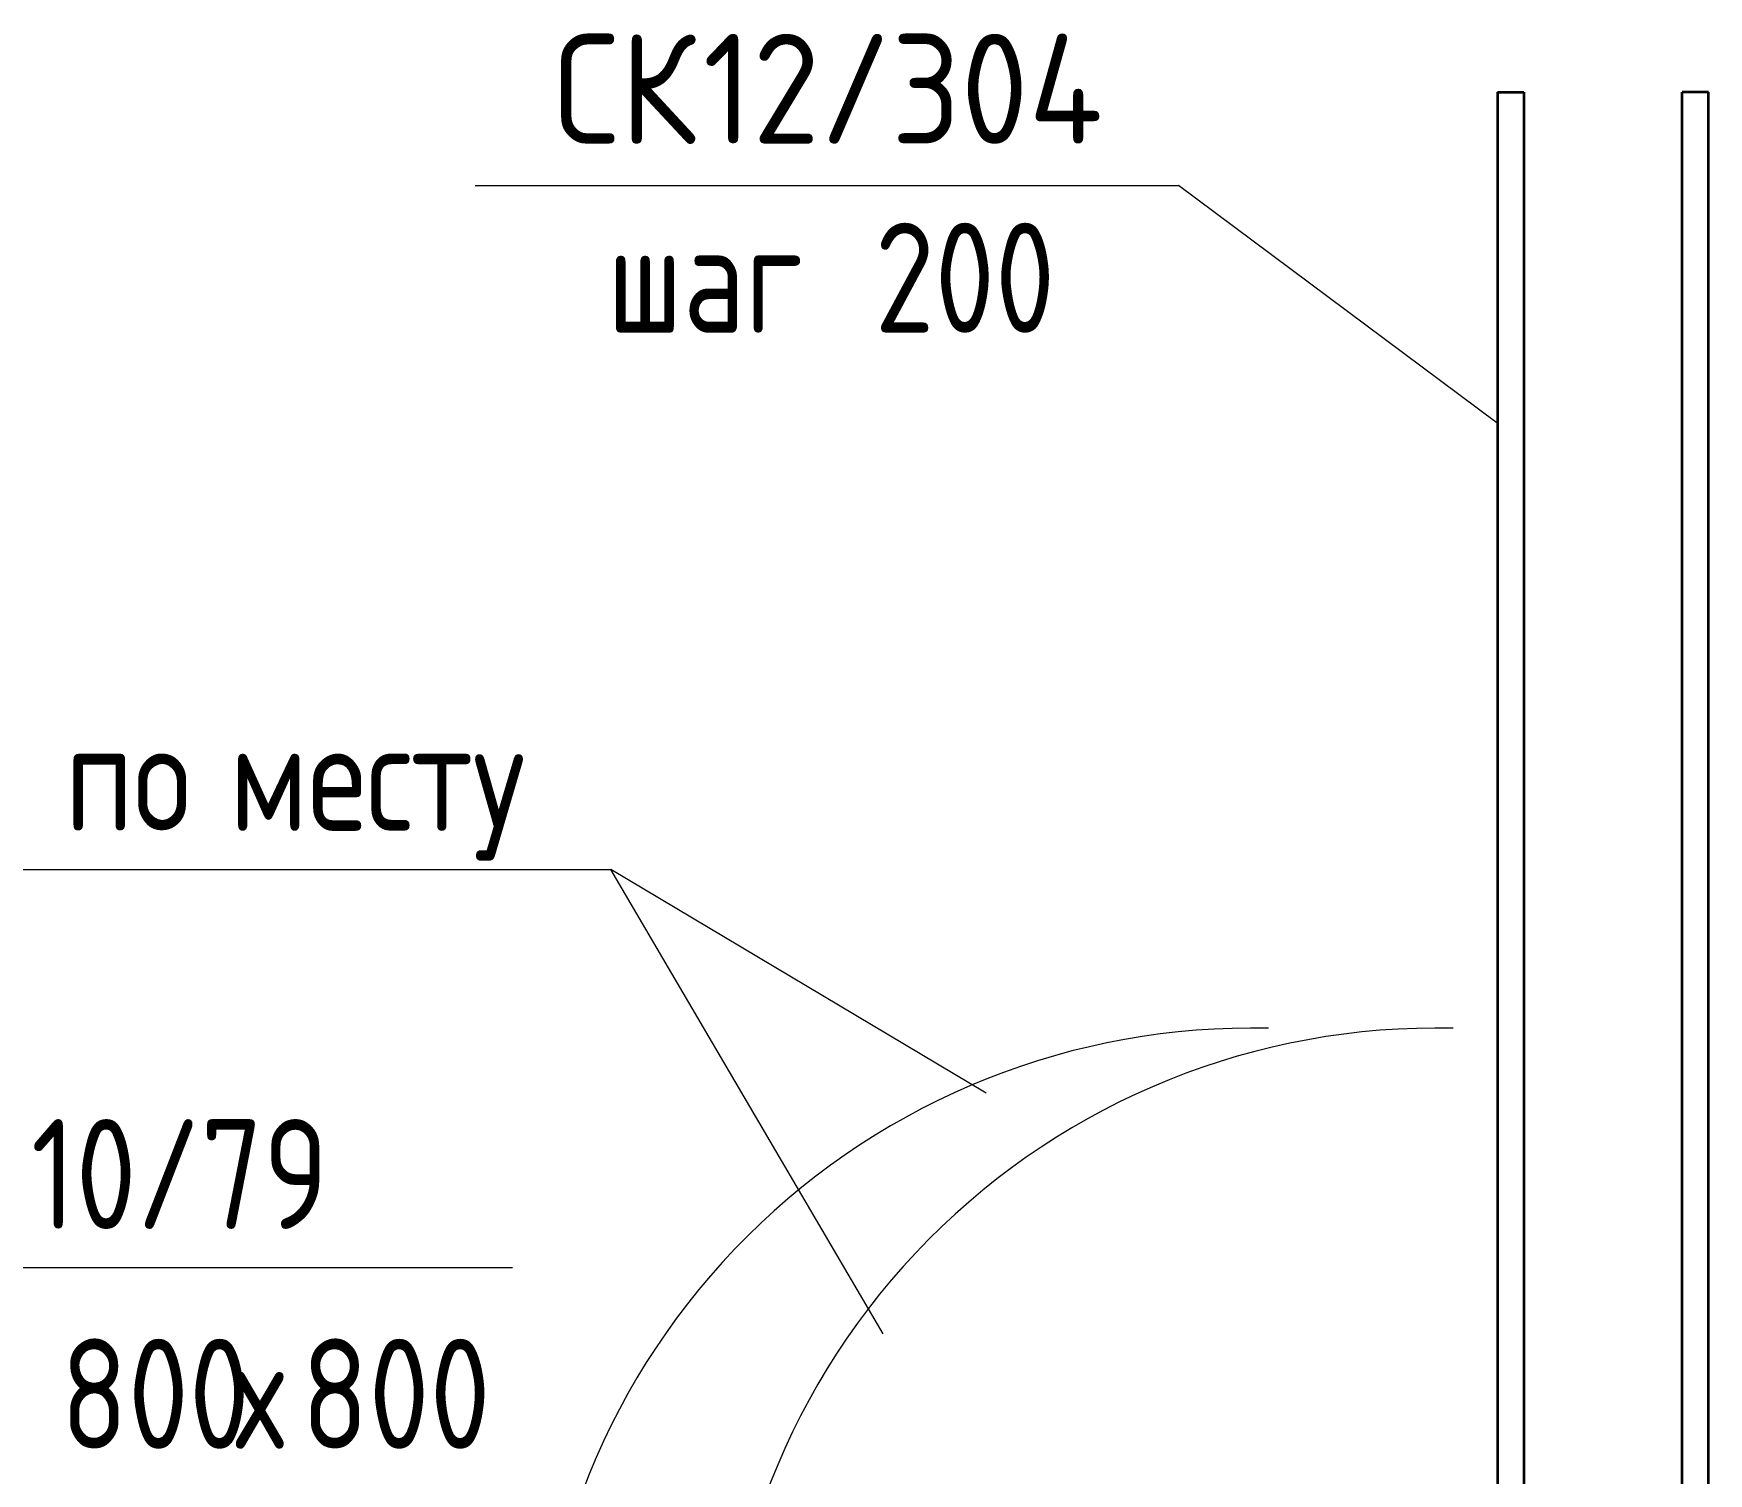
# Model space of a CAD drawing. Header units: millimetres. Extents: x 3129 to 68349, y -1586 to 12682.
# Drawn here: x 54686 to 55448, y -239 to 417 of the extents above; entities that cross this region are included whole.
import ezdxf

# ---------------------------------------------------------------- set-up
doc = ezdxf.new("R2010")
doc.units = ezdxf.units.MM
for name, color, linetype, lineweight in [('AA_Linii', 7, 'Continuous', 9), ('AA_Vinoska', 7, 'Continuous', 9), ('KR_Armatura_Tonkie', 7, 'Continuous', 20)]:
    doc.layers.add(name, color=color, linetype=linetype, lineweight=lineweight)
doc.styles.add('GOST Common', font='GOST Common.ttf', dxfattribs={"width": 0.85, "height": 50})
doc.styles.add('ISOCPEUR_1', font='isocpeur.ttf', dxfattribs={"width": 0.9, "height": 50})
doc.styles.add('ISOCPEUR_2', font='isocpeur.ttf', dxfattribs={"width": 0.8, "height": 50})

# ---------------------------------------------------------------- blocks, each defined once
blk = doc.blocks.new('010_Текст с выноской - Текст 2 строки-4025778-Сечение 19')
at = {"layer": 'AA_Vinoska'}
blk.add_line((29690.48, 58.61), (30187.74, 58.61), dxfattribs=at)
blk = doc.blocks.new('010_Текст с выноской - Текст 2 строки-4087354-Сечение 19')
at = {"layer": 'AA_Vinoska'}
blk.add_line((31370.64, -1433.29), (31032.5, -1433.29), dxfattribs=at)
blk = doc.blocks.new('042_М_Арматуры - Диам длина поз _ Комментарий-2260297-Сечение 19')
at = {"layer": 'AA_Vinoska'}
blk.add_line((32005.58, 347.39), (32325.58, 347.39), dxfattribs=at)

msp = doc.modelspace()

# ---------------------------------------------------------------- linework, layer by layer
at = {"layer": 'AA_Linii', "lineweight": 20}
for centre, end in [((55240.3811, -361), 181.0578283), ((55324.3811, -361), 181.9258719)]:
    msp.add_arc(centre, 325, 88.6101247, end, dxfattribs=at)
at = {"layer": 'AA_Vinoska'}
for p, q in [((55352.1651, 239.4417), (55207.203, 347.3922)), ((55072.8237, -175.1345), (54948.9462, 36.1254)), ((55119.8027, -65.6304), (54948.9462, 36.1254))]:
    msp.add_line(p, q, dxfattribs=at)
at = {"layer": 'KR_Armatura_Tonkie', "lineweight": 35}
for p, q in [((55352.4042, 390), (55352.4042, -521.8085)), ((55352.4042, 390), (55364.4042, 390)), ((55364.4042, 390), (55364.4042, -521.8085)), ((55448.4042, 390), (55436.4042, 390)), ((55436.4042, -786), (55436.4042, 390)), ((55448.4042, -786), (55448.4042, 390))]:
    msp.add_line(p, q, dxfattribs=at)

# ---------------------------------------------------------------- block references
at = {"layer": 'AA_Vinoska'}
for name, p in [('042_М_Арматуры - Диам длина поз _ Комментарий-2260297-Сечение 19', (22881.6252, 0)), ('010_Текст с выноской - Текст 2 строки-4025778-Сечение 19', (24761.21, -22.4845)), ('010_Текст с выноской - Текст 2 строки-4087354-Сечение 19', (23533.5929, 1288.2367))]:
    msp.add_blockref(name, p, dxfattribs=at)

# ---------------------------------------------------------------- texts
at = {"layer": 'AA_Vinoska', "char_height": 50, "attachment_point": 1}
for s, insert, width, style in [('СК', (54923.0158, 416.4742), 82.253137, 'ISOCPEUR_1'), ('12/304', (54990.8815, 416.4742), 226.556887, 'ISOCPEUR_1'), (' 200', (55043.5442, 330.4932), 133.4008, 'ISOCPEUR_2'), ('шаг', (54947.2358, 330.4932), 116.7257, 'ISOCPEUR_2'), ('\\fGOST Common|b0|i0|c204|p34|;\\W.85; ', (54760.8902, 103.7715), 17.717294, 'GOST Common'), ('по', (54700.5009, 103.7715), 73.594912, 'GOST Common'), ('месту', (54775.4283, 103.7715), 192.164494, 'GOST Common'), ('10/79', (54685.1697, -77.4062), 173.084331, 'GOST Common'), (' 800', (54672.84, -177.4062), 128.109663, 'GOST Common'), ('800', (54808.1567, -177.4062), 110.392369, 'GOST Common'), ('\\fGOST Common|b0|i0|c204|p34|;\\W.85;х', (54777.962, -177.4062), 36.797456, 'GOST Common')]:
    msp.add_mtext(s, dxfattribs=dict(at, insert=insert, width=width, style=style))

doc.saveas('drawing.dxf')
